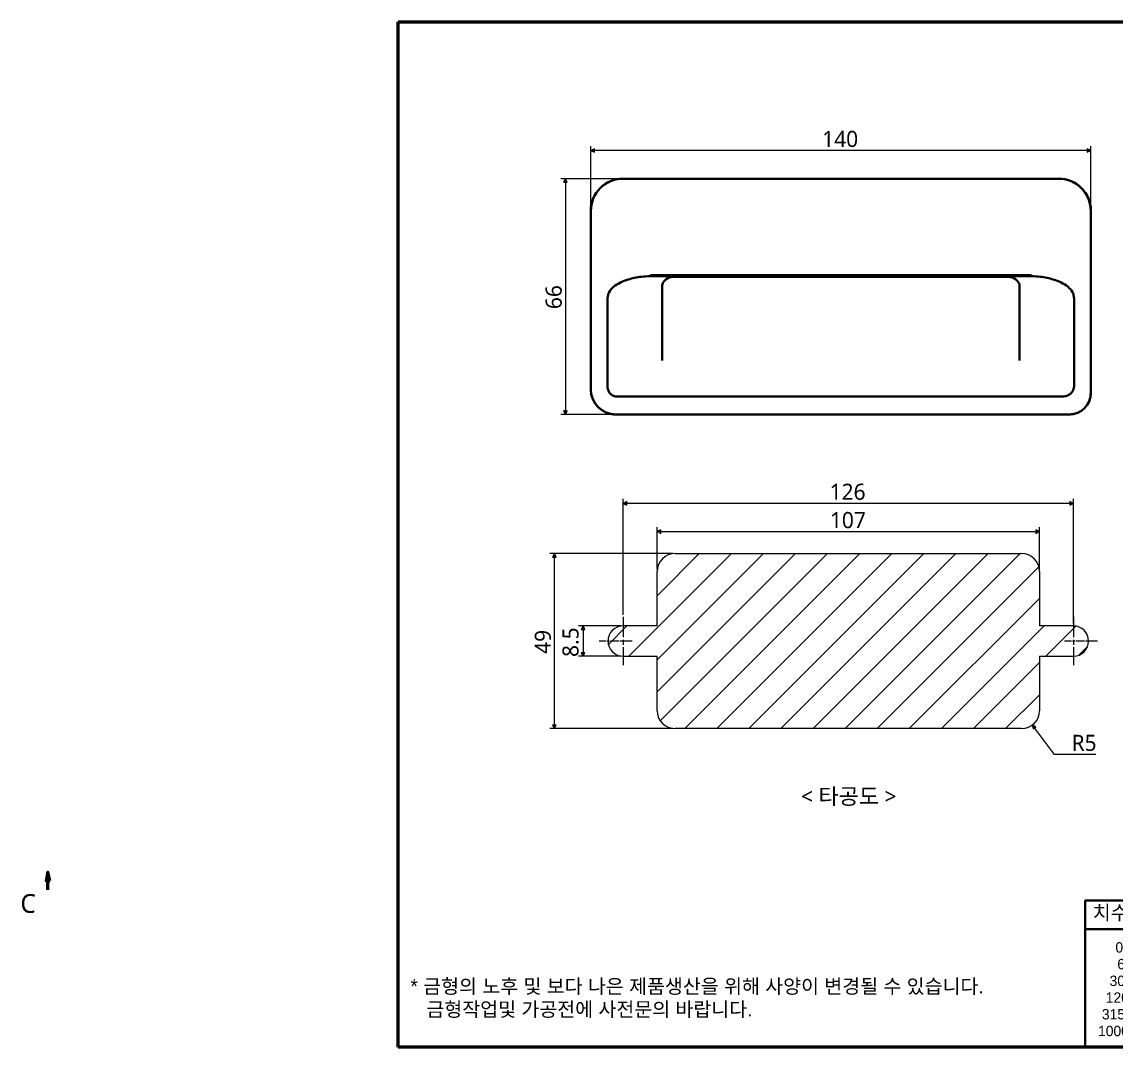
# Model space of a CAD drawing. Header units: millimetres. Extents: x -100 to 415, y -36 to 292.
# Drawn here: x -100.3 to 206, y 5 to 292 of the extents above; entities that cross this region are included whole.
import ezdxf

# ---------------------------------------------------------------- set-up
doc = ezdxf.new("R2010")
doc.units = ezdxf.units.MM
doc.linetypes.add('CHAIN', pattern=[0.7087, 0.4724, -0.0591, 0.1181, -0.0591])
doc.layers.get('0').update_dxf_attribs({"color": 3, "true_color": 0x00ff00})
doc.layers.add('MGJS  중심 표식(ISO)', color=30, linetype='Continuous', lineweight=18, true_color=0xff8000)
for name, color, linetype, lineweight in [('MGJS 치수(ISO)', 7, 'Continuous', 18), ('경계(ISO)', 7, 'Continuous', 50), ('기호(ISO)', 7, 'Continuous', 18), ('단면선(ISO)', 7, 'CHAIN', 50), ('스케치 형상(ISO)', 7, 'Continuous', 18), ('외형선(ISO)', 7, 'Continuous', 35), ('제목(ISO)', 7, 'Continuous', 35), ('해치 (ISO)', 7, 'Continuous', 5)]:
    doc.layers.add(name, color=color, linetype=linetype, lineweight=lineweight)
doc.styles.add('MGJS 텍스트', font='NanumGothic.ttf')
doc.styles.add('레이블 문자 (ISO)', font='NanumGothic.ttf')
doc.styles.add('주 문자 (ISO)', font='NanumGothic.ttf')
doc.styles.add('지선', font='NanumGothic.ttf')
doc.dimstyles.new('MGJS', dxfattribs={"dimtxt": 4.5, "dimasz": 1, "dimexe": 1.25, "dimexo": 0.625, "dimtad": 1, "dimtoh": 1, "dimdec": 1, "dimrnd": 1e-08, "dimdsep": 46, "dimtxsty": 'MGJS 텍스트', "dimblk": 'Filled-1', "dimcen": 0.09, "dimclrd": 250, "dimclre": 250, "dimclrt": 256, "dimadec": 0, "dimazin": 1, "dimtfac": 0.7, "dimtdec": 1, "dimtmove": 0, "dimatfit": 3, "dimfxl": 1, "dimtolj": 1, "dimlwd": -1, "dimlwe": -1, "dimarcsym": 0})

# ---------------------------------------------------------------- blocks, each defined once
blk = doc.blocks.new('Filled-1')
at = {"color": 0}
for p, q in [((0, 0), (-1, 0.5)), ((-1, 0.5), (-1, -0.5)), ((-1, 0), (0, 0)), ((-1, -0.5), (0, 0))]:
    blk.add_line(p, q, dxfattribs=at)
at = {"color": 0, "flags": 128}
blk.add_lwpolyline([(-1, -0.5), (0, 0), (-1, 0.5), (-1, -0.5)], dxfattribs=at)
at = {"color": 0}
blk.add_solid([(-1, -0.5), (0, 0), (-1, 0.5), (-1, -0.5)], dxfattribs=at)
blk = doc.blocks.new('*D5')
at = {"layer": 'Defpoints', "color": 0, "transparency": 16777216}
for p in [(67.95, 248.11), (51.8, 182.11), (65.95, 182.11)]:
    blk.add_point(p, dxfattribs=at)
at = {"layer": 'MGJS 치수(ISO)', "color": 250, "true_color": 0x0f0f0f, "transparency": 16777216}
for p, q in [((67.33, 248.11), (50.55, 248.11)), ((51.8, 247.11), (51.8, 183.11)), ((65.33, 182.11), (50.55, 182.11))]:
    blk.add_line(p, q, dxfattribs=at)
for p, rotation in [((51.8, 248.11), 90), ((51.8, 182.11), 270)]:
    blk.add_blockref('Filled-1', p, dxfattribs=dict(at, rotation=rotation))
at = {"layer": 'MGJS 치수(ISO)', "transparency": 16777216, "insert": (46.27, 211.6), "char_height": 4.5, "attachment_point": 1, "rotation": 90, "style": 'MGJS 텍스트'}
blk.add_mtext('\\A1;66', dxfattribs=at)
blk = doc.blocks.new('*D6')
at = {"layer": 'Defpoints', "color": 0, "transparency": 16777216}
for p in [(58.95, 255.99), (58.95, 237.24), (198.84, 237.24)]:
    blk.add_point(p, dxfattribs=at)
at = {"layer": 'MGJS 치수(ISO)', "color": 250, "true_color": 0x0f0f0f, "transparency": 16777216}
for p, q in [((58.95, 237.87), (58.95, 257.24)), ((197.84, 255.99), (59.95, 255.99)), ((198.84, 237.87), (198.84, 257.24))]:
    blk.add_line(p, q, dxfattribs=at)
at = {"layer": 'MGJS 치수(ISO)', "color": 250, "true_color": 0x0f0f0f, "transparency": 16777216, "rotation": 180}
blk.add_blockref('Filled-1', (58.95, 255.99), dxfattribs=at)
at = {"layer": 'MGJS 치수(ISO)', "color": 250, "true_color": 0x0f0f0f, "transparency": 16777216}
blk.add_blockref('Filled-1', (198.84, 255.99), dxfattribs=at)
at = {"layer": 'MGJS 치수(ISO)', "transparency": 16777216, "insert": (123.68, 261.48), "char_height": 4.5, "attachment_point": 1, "style": 'MGJS 텍스트'}
blk.add_mtext('\\A1;140', dxfattribs=at)
blk = doc.blocks.new('2dTransSection0')
at = {"layer": '단면선(ISO)', "linetype": 'Continuous'}
for p, q in [((-93.03, 54.01), (-93.53, 51.51)), ((-93.03, 51.51), (-93.03, 54.01)), ((-92.53, 51.51), (-93.03, 54.01)), ((-93.53, 51.51), (-92.53, 51.51)), ((-93.03, 49.01), (-93.03, 51.51))]:
    blk.add_line(p, q, dxfattribs=at)
at = {"layer": '단면선(ISO)', "linetype": 'Continuous', "flags": 128}
blk.add_lwpolyline([(-92.53, 51.51), (-93.03, 54.01), (-93.53, 51.51), (-92.53, 51.51)], dxfattribs=at)
at = {"layer": '단면선(ISO)'}
blk.add_solid([(-92.53, 51.51), (-93.03, 54.01), (-93.53, 51.51), (-92.53, 51.51)], dxfattribs=at)
at = {"layer": '단면선(ISO)', "insert": (-100.75, 42.51), "char_height": 5.25, "attachment_point": 7, "style": '레이블 문자 (ISO)'}
blk.add_mtext('C', dxfattribs=at)
blk = doc.blocks.new('*D13')
at = {"layer": 'Defpoints', "color": 0, "transparency": 16777216}
for p in [(67.98, 157.2), (67.98, 125.42), (193.98, 122.92)]:
    blk.add_point(p, dxfattribs=at)
at = {"layer": 'MGJS 치수(ISO)', "color": 250, "true_color": 0x0f0f0f, "transparency": 16777216}
for p, q in [((67.98, 126.05), (67.98, 158.45)), ((192.98, 157.2), (68.98, 157.2)), ((193.98, 123.55), (193.98, 158.45))]:
    blk.add_line(p, q, dxfattribs=at)
at = {"layer": 'MGJS 치수(ISO)', "color": 250, "true_color": 0x0f0f0f, "transparency": 16777216, "rotation": 180}
blk.add_blockref('Filled-1', (67.98, 157.2), dxfattribs=at)
at = {"layer": 'MGJS 치수(ISO)', "color": 250, "true_color": 0x0f0f0f, "transparency": 16777216}
blk.add_blockref('Filled-1', (193.98, 157.2), dxfattribs=at)
at = {"layer": 'MGJS 치수(ISO)', "transparency": 16777216, "insert": (125.76, 162.72), "char_height": 4.5, "attachment_point": 1, "style": 'MGJS 텍스트'}
blk.add_mtext('\\A1;126', dxfattribs=at)
blk = doc.blocks.new('*D14')
at = {"layer": 'Defpoints', "color": 0, "transparency": 16777216}
for p in [(67.98, 122.92), (56.73, 114.42), (67.98, 114.42)]:
    blk.add_point(p, dxfattribs=at)
at = {"layer": 'MGJS 치수(ISO)', "color": 250, "true_color": 0x0f0f0f, "transparency": 16777216}
for p, q in [((67.36, 122.92), (55.48, 122.92)), ((56.73, 121.92), (56.73, 115.42)), ((67.36, 114.42), (55.48, 114.42))]:
    blk.add_line(p, q, dxfattribs=at)
for p, rotation in [((56.73, 122.92), 90), ((56.73, 114.42), 270)]:
    blk.add_blockref('Filled-1', p, dxfattribs=dict(at, rotation=rotation))
at = {"layer": 'MGJS 치수(ISO)', "transparency": 16777216, "insert": (50.97, 114.22), "char_height": 4.5, "attachment_point": 1, "rotation": 90, "style": 'MGJS 텍스트'}
blk.add_mtext('\\A1;8.5', dxfattribs=at)
blk = doc.blocks.new('*D15')
at = {"layer": 'Defpoints', "color": 0, "transparency": 16777216}
for p in [(48.73, 143.17), (82.48, 143.17), (82.48, 94.17)]:
    blk.add_point(p, dxfattribs=at)
at = {"layer": 'MGJS 치수(ISO)', "color": 250, "true_color": 0x0f0f0f, "transparency": 16777216}
for p, q in [((81.86, 143.17), (47.48, 143.17)), ((48.73, 95.17), (48.73, 142.17)), ((81.86, 94.17), (47.48, 94.17))]:
    blk.add_line(p, q, dxfattribs=at)
for p, rotation in [((48.73, 143.17), 90), ((48.73, 94.17), 270)]:
    blk.add_blockref('Filled-1', p, dxfattribs=dict(at, rotation=rotation))
at = {"layer": 'MGJS 치수(ISO)', "transparency": 16777216, "insert": (43.21, 115.08), "char_height": 4.5, "attachment_point": 1, "rotation": 90, "style": 'MGJS 텍스트'}
blk.add_mtext('\\A1;49', dxfattribs=at)
blk = doc.blocks.new('*D16')
at = {"layer": 'Defpoints', "color": 0, "transparency": 16777216}
for p in [(179.48, 99.17), (182.49, 95.18)]:
    blk.add_point(p, dxfattribs=at)
at = {"layer": 'MGJS 치수(ISO)', "color": 250, "true_color": 0x0f0f0f, "transparency": 16777216}
for p, q in [((188.67, 86.96), (183.09, 94.38)), ((200.27, 86.96), (188.67, 86.96))]:
    blk.add_line(p, q, dxfattribs=at)
at = {"layer": 'MGJS 치수(ISO)', "color": 250, "true_color": 0x0f0f0f, "transparency": 16777216, "rotation": 126.9646894445019}
blk.add_blockref('Filled-1', (182.49, 95.18), dxfattribs=at)
at = {"layer": 'MGJS 치수(ISO)', "transparency": 16777216, "insert": (193.49, 92.43), "char_height": 4.5, "attachment_point": 1, "style": 'MGJS 텍스트'}
blk.add_mtext('\\A1;R5', dxfattribs=at)
blk = doc.blocks.new('경계 용지5-a3')
at = {"layer": '경계(ISO)'}
for p, q in [((5, 292), (415, 292)), ((5, 5), (5, 292)), ((415, 292), (415, 5)), ((415, 5), (5, 5))]:
    blk.add_line(p, q, dxfattribs=at)
at = {"layer": '경계(ISO)', "insert": (8.43, 15.36), "char_height": 4, "width": 359.8621, "attachment_point": 4, "line_spacing_factor": 0.967965, "style": '지선'}
blk.add_mtext('\\f나눔고딕|b0|i0;\\H4.0000;* 금형의 노후 및 보다 나은 제품생산을 위해 사양이 변경될 수 있습니다.\\P   금형작업및 가공전에 사전문의 바랍니다.\\P ', dxfattribs=at)
blk = doc.blocks.new('제목 블록 기본4오차')
at = {"layer": '제목(ISO)'}
for p, q in [((8.01, 168.27), (225.72, 168.27)), ((8.01, 168.27), (8.01, 127.27)), ((34.75, 168.27), (34.75, 127.27)), ((50.72, 168.27), (50.72, 127.27)), ((80.72, 168.27), (80.72, 137.27)), ((145.72, 168.27), (145.72, 148.27)), ((175.72, 168.27), (175.72, 148.27)), ((225.72, 168.27), (225.72, 127.27)), ((8.01, 160.27), (50.72, 160.27)), ((50.72, 158.27), (225.72, 158.27)), ((50.72, 148.27), (225.72, 148.27)), ((50.72, 137.27), (225.72, 137.27)), ((8.01, 127.27), (225.72, 127.27))]:
    blk.add_line(p, q, dxfattribs=at)
at = {"layer": '제목(ISO)', "attachment_point": 5, "style": '지선'}
for s, insert, char_height in [('\\f나눔고딕|b0|i0;\\H4.0000;치수(mm)', (21.38, 164.27), 4), ('\\f나눔고딕|b0|i0;\\H4.0000;오차', (42.73, 164.27), 4), ('\\f나눔고딕|b0|i0;\\H5.0000;품명', (65.72, 163.27), 5), ('\\f나눔고딕|b0|i0;\\H5.0000;재질', (160.72, 163.27), 5), ('\\f나눔고딕|b0|i0;\\H5.0000;품번', (65.72, 153.27), 5), ('\\f나눔고딕|b0|i0;\\H5.0000;색상', (160.72, 153.27), 5)]:
    blk.add_mtext(s, dxfattribs=dict(at, insert=insert, char_height=char_height))
for s, insert, char_height, width in [('\\f나눔고딕|b0|i0;\\H5.0000;플라스틱 매입손잡이', (113.22, 163.27), 5, 66.7889), ('\\f나눔고딕|b0|i0;\\H5.0000;플라스틱(ABS)', (200.72, 163.27), 5, 46.7456), ('\\f나눔고딕|b0|i0;\\H5.5000;A-MP200', (113.22, 153.4), 5.5, 44.8609), ('\\f나눔고딕|b0|i0;\\H5.0000;검정', (200.72, 153.27), 5, 48.5544), ('\\f나눔고딕|b0|i0;\\H5.0000;특징', (65.72, 142.77), 5, 21.7972), ('\\f나눔고딕|b0|i0;\\H5.0000;돌출최소화,원터치 장착,내식성 우수', (153.22, 142.77), 5, 115.519), ('\\f나눔고딕|b0|i0;\\H5.0000;명가장식철물', (138.22, 132.27), 5, 67.4543)]:
    blk.add_mtext(s, dxfattribs=dict(at, insert=insert, char_height=char_height, width=width))
at = {"layer": '제목(ISO)', "char_height": 2.9, "attachment_point": 5, "line_spacing_factor": 0.967965, "style": '지선'}
for s, insert, width in [('\\f나눔고딕|b0|i0;\\H2.9000;0.5~6\\P6~30\\P30~120\\P120~315\\P315~1000\\P1000~2000', (21.38, 143.47), 29.3423), ('\\f나눔고딕|b0|i0;\\H2.9000;±0.05\\P±0.1\\P±0.15\\P±0.2\\P±0.3\\P±0.5', (42.73, 143.57), 29.7456)]:
    blk.add_mtext(s, dxfattribs=dict(at, insert=insert, width=width))
blk = doc.blocks.new('*D19')
at = {"layer": 'Defpoints', "color": 0, "transparency": 16777216}
for p in [(184.48, 149.3), (77.48, 138.17), (184.48, 138.17)]:
    blk.add_point(p, dxfattribs=at)
at = {"layer": 'MGJS 치수(ISO)', "color": 250, "true_color": 0x0f0f0f, "transparency": 16777216}
for p, q in [((77.48, 138.8), (77.48, 150.55)), ((184.48, 138.8), (184.48, 150.55)), ((78.48, 149.3), (183.48, 149.3))]:
    blk.add_line(p, q, dxfattribs=at)
at = {"layer": 'MGJS 치수(ISO)', "color": 250, "true_color": 0x0f0f0f, "transparency": 16777216, "rotation": 180}
blk.add_blockref('Filled-1', (77.48, 149.3), dxfattribs=at)
at = {"layer": 'MGJS 치수(ISO)', "color": 250, "true_color": 0x0f0f0f, "transparency": 16777216}
blk.add_blockref('Filled-1', (184.48, 149.3), dxfattribs=at)
at = {"layer": 'MGJS 치수(ISO)', "transparency": 16777216, "insert": (125.84, 154.79), "char_height": 4.5, "attachment_point": 1, "style": 'MGJS 텍스트'}
blk.add_mtext('\\A1;107', dxfattribs=at)

msp = doc.modelspace()

# ---------------------------------------------------------------- hatches: boundary and pattern name
at = {"layer": '해치 (ISO)'}
h = msp.add_hatch(dxfattribs=at)
h.set_pattern_fill('ANSI31', color=256, scale=50.8, style=0)
h.set_pattern_definition([(45, (0, 0), (-4.49013, 4.49013), [])])
edge = h.paths.add_edge_path()
edge.add_line((67.98, 122.92), (77.48, 122.92))
edge.add_line((77.48, 122.92), (77.48, 138.17))
edge.add_arc((82.48, 138.17), 5, 90, 180, ccw=False)
edge.add_line((82.48, 143.17), (179.48, 143.17))
edge.add_arc((179.48, 138.17), 5, 0, 90, ccw=False)
edge.add_line((184.48, 138.17), (184.48, 122.92))
edge.add_line((184.48, 122.92), (193.98, 122.92))
edge.add_arc((193.98, 118.67), 4.25, -90, 90, ccw=False)
edge.add_line((193.98, 114.42), (184.48, 114.42))
edge.add_line((184.48, 114.42), (184.48, 99.17))
edge.add_arc((179.48, 99.17), 5, -90, 0, ccw=False)
edge.add_line((179.48, 94.17), (82.48, 94.17))
edge.add_arc((82.48, 99.17), 5, 180, 270, ccw=False)
edge.add_line((77.48, 99.17), (77.48, 114.42))
edge.add_line((77.48, 114.42), (67.98, 114.42))
edge.add_arc((67.98, 118.67), 4.25, 90, 270, ccw=False)

# ---------------------------------------------------------------- linework, layer by layer
at = {"layer": 'MGJS  중심 표식(ISO)', "linetype": 'CHAIN', "ltscale": 11.993792}
for p, q in [((67.98, 125.42), (67.98, 111.92)), ((193.98, 125.42), (193.98, 111.92))]:
    msp.add_line(p, q, dxfattribs=at)
at = {"layer": 'MGJS  중심 표식(ISO)', "linetype": 'CHAIN', "ltscale": 5.138509}
for p, q in [((70.48, 118.67), (61.23, 118.67)), ((200.73, 118.67), (191.48, 118.67))]:
    msp.add_line(p, q, dxfattribs=at)
at = {"layer": '스케치 형상(ISO)'}
for p, q in [((82.48, 143.17), (179.48, 143.17)), ((77.48, 122.92), (77.48, 138.17)), ((184.48, 138.17), (184.48, 122.92)), ((77.48, 122.92), (67.98, 122.92)), ((193.98, 122.92), (184.48, 122.92)), ((67.98, 114.42), (77.48, 114.42)), ((77.48, 99.17), (77.48, 114.42)), ((184.48, 114.42), (193.98, 114.42)), ((184.48, 114.42), (184.48, 99.17)), ((179.48, 94.17), (82.48, 94.17))]:
    msp.add_line(p, q, dxfattribs=at)
for centre, radius, start, end in [((82.48, 138.17), 5, 90, 180), ((179.48, 138.17), 5, 0, 90), ((67.98, 118.67), 4.25, 90, 270), ((193.98, 118.67), 4.25, 270, 90), ((82.48, 99.17), 5, 180, 270), ((179.48, 99.17), 5, 270, 0)]:
    msp.add_arc(centre, radius, start, end, dxfattribs=at)
at = {"layer": '외형선(ISO)'}
for p, q in [((67.9, 248.11), (67.95, 248.11)), ((67.95, 248.11), (189.84, 248.11)), ((189.84, 248.11), (189.89, 248.11)), ((58.9, 239.11), (58.9, 189.11)), ((198.9, 188.11), (198.9, 239.11)), ((58.95, 237.24), (58.95, 189.11)), ((198.84, 237.24), (198.84, 188.11)), ((75.41, 220.83), (182.39, 220.83)), ((76.4, 221.13), (181.39, 221.13)), ((81.9, 220.61), (175.9, 220.61)), ((178.9, 214.6), (178.9, 218.05)), ((63.61, 214.6), (63.61, 189.82)), ((194.18, 214.6), (194.18, 190.27)), ((66.37, 187.11), (190.9, 187.11)), ((65.95, 182.11), (65.9, 182.11)), ((65.95, 182.11), (192.84, 182.11)), ((192.89, 182.11), (192.84, 182.11))]:
    msp.add_line(p, q, dxfattribs=at)
for centre, start, end in [((81.9, 217.61), 90, 128.8073), ((175.9, 217.61), 51.1665, 90)]:
    msp.add_arc(centre, 3, start, end, dxfattribs=at)
for centre, major_axis, ratio, start_param, end_param in [((67.9, 239.11), (-9.01, 0), 0.999391, 4.712389, 6.283185), ((189.89, 239.11), (9.01, 0), 0.999391, 0, 1.570796), ((199.69, 247.68), (-0.26, -34.69), 0.023298, 4.962355, 5.018229), ((78.9, 214.56), (0, 7.88), 0.00001, 1.110736, 1.565033), ((65.9, 189.11), (-7, 0), 0.999391, 0, 1.570796), ((63.99, 189.11), (0, -5.88), 0.857906, 4.712397, 4.775522), ((192.89, 188.11), (6, 0), 0.999391, 4.712389, 6.283185), ((65.95, 187.7), (6.26, 0), 0.89433, 4.608175, 4.712439), ((192.74, 188.11), (4.37, -4.19), 0.982686, 5.484703, 5.589995)]:
    msp.add_ellipse(centre, major_axis=major_axis, ratio=ratio, start_param=start_param, end_param=end_param, dxfattribs=at)
for points in [[(67.95, 248.11), (67.29, 248.11), (66.59, 248.03), (65.91, 247.87)], [(191.88, 247.87), (191.2, 248.03), (190.51, 248.11), (189.84, 248.11)], [(80.02, 219.95), (80.02, 219.95), (80.02, 219.95), (80.02, 219.95)], [(177.78, 219.95), (177.78, 219.95), (177.78, 219.95), (177.78, 219.95)], [(198.84, 187.99), (198.84, 188.03), (198.84, 188.07), (198.84, 188.11)]]:
    msp.add_open_spline(points, degree=3, dxfattribs=at)
for points, knots in [([(58.95, 239.11), (58.95, 240.18), (59.14, 241.24), (59.84, 243.13), (60.31, 243.95), (61.52, 245.47), (62.26, 246.15), (63.97, 247.24), (64.92, 247.64), (65.91, 247.87)], [-1.212874, -1.212874, -1.212874, -1.212874, -0.89047, -0.89047, -0.60784, -0.60784, -0.307494, -0.307494, -0.000001, -0.000001, -0.000001, -0.000001]), ([(191.88, 247.87), (192.88, 247.64), (193.84, 247.23), (195.55, 246.13), (196.3, 245.44), (197.5, 243.92), (197.96, 243.1), (198.66, 241.23), (198.85, 240.17), (198.84, 239.11)], [-1.211355, -1.211355, -1.211355, -1.211355, -0.90201, -0.90201, -0.599777, -0.599777, -0.319561, -0.319561, -0.000001, -0.000001, -0.000001, -0.000001]), ([(58.95, 237.24), (58.95, 237.55), (58.95, 237.86), (58.95, 238.48), (58.95, 238.79), (58.95, 239.11)], [-0.1864211, -0.1864211, -0.1864211, -0.1864211, -0.0935983, -0.0935983, -0.000001, -0.000001, -0.000001, -0.000001]), ([(71.16, 220.35), (71.8, 220.49), (72.47, 220.59), (73.88, 220.75), (74.64, 220.8), (75.41, 220.83)], [-0.4338343, -0.4338343, -0.4338343, -0.4338343, -0.2286046, -0.2286046, -0.0000009, -0.0000009, -0.0000009, -0.0000009]), ([(76.4, 221.13), (76.22, 221.13), (76.05, 221.11), (75.71, 221), (75.55, 220.93), (75.41, 220.83)], [-0.106159, -0.106159, -0.106159, -0.106159, -0.053045, -0.053045, -0.0000011, -0.0000011, -0.0000011, -0.0000011]), ([(182.39, 220.83), (182.24, 220.93), (182.08, 221), (181.74, 221.11), (181.57, 221.13), (181.39, 221.13)], [-0.1061466, -0.1061466, -0.1061466, -0.1061466, -0.0531092, -0.0531092, -0.0000011, -0.0000011, -0.0000011, -0.0000011]), ([(182.39, 220.83), (183.15, 220.8), (183.91, 220.75), (185.32, 220.59), (185.99, 220.49), (186.63, 220.35)], [-0.4322253, -0.4322253, -0.4322253, -0.4322253, -0.2044683, -0.2044683, -0.0000015, -0.0000015, -0.0000015, -0.0000015]), ([(71.16, 220.35), (70.57, 220.22), (69.98, 220.07), (68.65, 219.66), (67.92, 219.39), (66.53, 218.71), (65.87, 218.32), (64.82, 217.41), (64.39, 216.93), (63.94, 216.11), (63.82, 215.81), (63.65, 215.22), (63.61, 214.91), (63.61, 214.6)], [-3.444746, -3.444746, -3.444746, -3.444746, -3.256549, -3.256549, -3.004419, -3.004419, -2.752289, -2.752289, -2.568477, -2.568477, -2.476571, -2.476571, -2.384665, -2.384665, -2.384665, -2.384665]), ([(80.02, 219.95), (79.67, 219.67), (79.35, 219.4), (78.99, 218.77), (78.9, 218.42), (78.9, 218.05)], [0, 0, 0, 0, 0.1547242, 0.1547242, 0.284475, 0.284475, 0.284475, 0.284475]), ([(178.9, 218.05), (178.9, 218.3), (178.85, 218.54), (178.7, 218.98), (178.58, 219.18), (178.25, 219.57), (178.01, 219.75), (177.78, 219.95)], [0, 0, 0, 0, 0.0880638, 0.0880638, 0.1777218, 0.1777218, 0.2853324, 0.2853324, 0.2853324, 0.2853324]), ([(194.18, 214.6), (194.18, 214.91), (194.14, 215.22), (193.98, 215.81), (193.86, 216.11), (193.4, 216.93), (192.97, 217.41), (191.92, 218.32), (191.26, 218.71), (189.87, 219.39), (189.14, 219.66), (187.81, 220.07), (187.23, 220.22), (186.63, 220.35)], [-7.153996, -7.153996, -7.153996, -7.153996, -7.06209, -7.06209, -6.970184, -6.970184, -6.786373, -6.786373, -6.534242, -6.534242, -6.282112, -6.282112, -6.093913, -6.093913, -6.093913, -6.093913]), ([(78.9, 214.6), (78.9, 212.79), (78.9, 210.93), (78.9, 209.04), (78.9, 207.14), (78.9, 205.19), (78.9, 203.22), (78.9, 201.24), (78.9, 199.23), (78.9, 197.18)], [0, 0, 0, 0, 0.333333, 0.333333, 0.333333, 0.666667, 0.666667, 0.666667, 1, 1, 1, 1]), ([(178.9, 197.17), (178.9, 199.23), (178.9, 201.26), (178.9, 203.24), (178.9, 205.22), (178.9, 207.16), (178.9, 209.06), (178.9, 210.95), (178.9, 212.8), (178.9, 214.6)], [0, 0, 0, 0, 0.333333, 0.333333, 0.333333, 0.666667, 0.666667, 0.666667, 1, 1, 1, 1]), ([(190.9, 187.11), (191.16, 187.11), (191.43, 187.13), (191.99, 187.24), (192.28, 187.34), (192.82, 187.61), (193.07, 187.79), (193.5, 188.21), (193.68, 188.46), (193.95, 188.98), (194.05, 189.24), (194.16, 189.77), (194.18, 190.02), (194.18, 190.27)], [-0.5135064, -0.5135064, -0.5135064, -0.5135064, -0.4345004, -0.4345004, -0.3423719, -0.3423719, -0.2514672, -0.2514672, -0.160513, -0.160513, -0.0754892, -0.0754892, -0.0000056, -0.0000056, -0.0000056, -0.0000056]), ([(65.3, 182.14), (64.56, 182.21), (63.84, 182.39), (62.31, 183.06), (61.55, 183.59), (60.31, 184.88), (59.83, 185.61), (59.18, 187.14), (59, 187.93), (58.96, 188.74)], [-1.000229, -1.000229, -1.000229, -1.000229, -0.777909, -0.777909, -0.500195, -0.500195, -0.241451, -0.241451, -0.000008, -0.000008, -0.000008, -0.000008]), ([(63.61, 189.82), (63.61, 189.64), (63.63, 189.46), (63.7, 189.1), (63.75, 188.92), (63.96, 188.43), (64.16, 188.14), (64.64, 187.66), (64.92, 187.47), (65.42, 187.26), (65.61, 187.2), (66, 187.12), (66.18, 187.11), (66.37, 187.11)], [-0.4326167, -0.4326167, -0.4326167, -0.4326167, -0.378877, -0.378877, -0.3221454, -0.3221454, -0.2184959, -0.2184959, -0.1170556, -0.1170556, -0.0561186, -0.0561186, -0.000001, -0.000001, -0.000001, -0.000001]), ([(193.47, 182.14), (193.85, 182.18), (194.23, 182.26), (194.96, 182.48), (195.31, 182.63), (196.25, 183.12), (196.8, 183.54), (197.67, 184.5), (198.02, 185.01), (198.46, 185.96), (198.6, 186.37), (198.79, 187.19), (198.83, 187.59), (198.84, 187.99)], [0.000001, 0.000001, 0.000001, 0.000001, 0.1160861, 0.1160861, 0.22849, 0.22849, 0.4348939, 0.4348939, 0.6178321, 0.6178321, 0.7491936, 0.7491936, 0.8691476, 0.8691476, 0.8691476, 0.8691476])]:
    msp.add_open_spline(points, degree=3, knots=knots, dxfattribs=at)

# ---------------------------------------------------------------- block references
for name, p in [('경계 용지5-a3', (0, 0)), ('제목 블록 기본4오차', (189.28, -122.27))]:
    msp.add_blockref(name, p)
at = {"layer": '단면선(ISO)'}
msp.add_blockref('2dTransSection0', (0, 0), dxfattribs=at)

# ---------------------------------------------------------------- texts
at = {"layer": '기호(ISO)', "insert": (131.12, 74.98), "char_height": 4.5, "width": 36.5507, "attachment_point": 5, "style": '주 문자 (ISO)'}
msp.add_mtext('{< 타공도 >}', dxfattribs=at)

# ---------------------------------------------------------------- dimensions: what is measured, and where the dimension line sits
at = {"layer": 'MGJS 치수(ISO)', "color": 250, "true_color": 0x0f0f0f}
dim = msp.add_linear_dim(base=(58.95, 255.99), p1=(198.84, 237.24), p2=(58.95, 237.24), dimstyle='MGJS', override={"dimtoh": 0, "dimdec": 0, "dimtp": 0, "dimtm": 0, "dimtdec": 1, "dimtofl": 0, "dimatfit": 1}, dxfattribs=at)
dim.commit()
dim.dimension.update_dxf_attribs({"geometry": '*D6', "text_midpoint": (128.9, 255.99), "dimtype": 160})
for base, p1, p2, angle, picture, middle in [((51.8, 182.11), (67.95, 248.11), (65.95, 182.11), 270, '*D5', (51.8, 215.11)), ((67.98, 157.2), (193.98, 122.92), (67.98, 125.42), 180, '*D13', (130.98, 157.2)), ((184.48, 149.3), (77.48, 138.17), (184.48, 138.17), 180, '*D19', (130.98, 149.3)), ((48.73, 143.17), (82.48, 94.17), (82.48, 143.17), 90, '*D15', (48.73, 118.67)), ((56.73, 114.42), (67.98, 122.92), (67.98, 114.42), 270, '*D14', (56.73, 118.67))]:
    dim = msp.add_linear_dim(base=base, p1=p1, p2=p2, angle=angle, dimstyle='MGJS', override={"dimtoh": 0, "dimdec": 1, "dimtp": 0, "dimtm": 0, "dimtdec": 1, "dimtofl": 0, "dimatfit": 1}, dxfattribs=at)
    dim.commit()
    dim.dimension.update_dxf_attribs({"geometry": picture, "text_midpoint": middle, "dimtype": 160})
dim = msp.add_radius_dim(center=(179.48, 99.17), mpoint=(182.49, 95.18), dimstyle='MGJS', override={"dimtih": 1, "dimdec": 1, "dimcen": 0, "dimtp": 0, "dimtm": 0, "dimtdec": 1, "dimtofl": 0}, dxfattribs=at)
dim.commit()
dim.dimension.update_dxf_attribs({"geometry": '*D16', "text_midpoint": (196.88, 86.96), "dimtype": 164})

doc.saveas('drawing.dxf')
